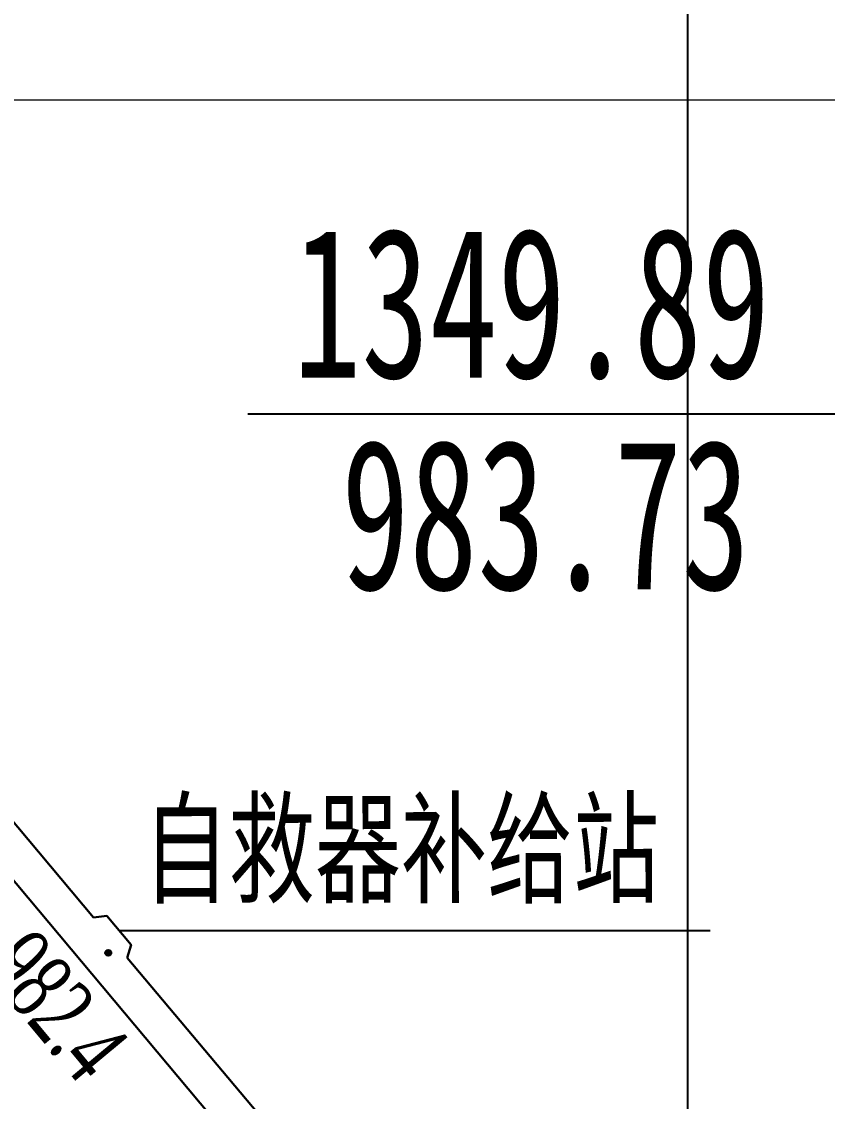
# Model space of a CAD drawing. Header units: millimetres. Extents: x 37412591 to 74834139, y 4258245 to 8527567.
# Drawn here: x 37413911.3 to 37414018.6, y 4260866.6 to 4261010.5 of the extents above; entities that cross this region are included whole.
import ezdxf

# ---------------------------------------------------------------- set-up
doc = ezdxf.new("R2010")
doc.units = ezdxf.units.MM
for name, color, linetype in [('0测量点名称', 7, 'Continuous'), ('6号煤底板等高线', 7, 'Continuous'), ('PUB_TEXT', 7, 'Continuous'), ('ZDH', 1, 'Continuous'), ('钻孔', 7, 'Continuous')]:
    doc.layers.add(name, color=color, linetype=linetype)
doc.styles.get("Standard").update_dxf_attribs({"font": 'simfang.ttf', "width": 0.6667})
doc.styles.add('标准', font='SimSun.ttf', dxfattribs={"width": 0.667})
doc.styles.add('样三', font='simfang.ttf', dxfattribs={"width": 0.7})
doc.linetypes.add('447', pattern='A,8,-1,[148,AAA.SHX,S=1,R=0,X=0,Y=0],-1', length=10)

msp = doc.modelspace()

# ---------------------------------------------------------------- hatches: boundary and pattern name
at = {"linetype": '447', "ltscale": 0.5}
h = msp.add_hatch(color=0, dxfattribs=at)
h.dxf.hatch_style = 1
h.paths.add_polyline_path([(37413922.41, 4260886.44, 1), (37413923.2, 4260886.44, 1)])

# ---------------------------------------------------------------- linework, layer by layer
at = {"color": 0, "lineweight": 30, "ltscale": 5}
for p, q in [((37413489.47, 4261397.14), (37414852.31, 4259773.95)), ((37413816.51, 4261015.4), (37413920.83, 4260891.15)), ((37413920.83, 4260891.15), (37413922.63, 4260891.35)), ((37413925.34, 4260885.79), (37414233.37, 4260518.91))]:
    msp.add_line(p, q, dxfattribs=at)
at = {"color": 0, "linetype": 'ByBlock', "lineweight": 20}
msp.add_line((37416981.26, 4261000, 4910.12), (37412646.51, 4261000, 4910.12), dxfattribs=at)
at = {"color": 0, "lineweight": 30, "ltscale": 5}
msp.add_lwpolyline([(37413925.34, 4260885.79), (37413925.84, 4260887.52), (37413922.63, 4260891.35)], dxfattribs=at)
at = {"color": 0, "linetype": '447', "ltscale": 0.5}
msp.add_circle((37413922.8, 4260886.44), 0.398, dxfattribs=at)
at = {"color": 30, "linetype": 'ByBlock', "lineweight": -3, "ltscale": 0.005}
msp.add_point((37413922.8, 4260886.44), dxfattribs=at)
msp.add_point((37413922.8, 4260886.44), dxfattribs=at)
at = {"color": 2, "linetype": 'ByBlock', "lineweight": -3, "ltscale": 0.005}
msp.add_point((37413922.8, 4260886.44), dxfattribs=at)
at = {"color": 0, "ltscale": 5}
for p in [(37413922.8, 4260886.44), (37413922.8, 4260886.44, -3)]:
    msp.add_point(p, dxfattribs=at)
at = {"color": 1}
msp.add_point((37413922.8, 4260886.44), dxfattribs=at)
at = {"layer": '6号煤底板等高线'}
msp.add_line((37413924.23, 4260889.43), (37414002.98, 4260889.43), dxfattribs=at)
at = {"layer": 'ZDH', "color": 0, "lineweight": -3}
msp.add_point((37413922.67, 4260886.74, 8.99), dxfattribs=at)
at = {"layer": '钻孔'}
msp.add_line((37414000, 4258300.88, 4910.12), (37414000, 4263462.94, 4910.12), dxfattribs=at)
at = {"layer": '钻孔', "elevation": 6205.79}
msp.add_lwpolyline([(37414031.78, 4260958.21), (37413941.41, 4260958.21)], dxfattribs=at)

# ---------------------------------------------------------------- texts
at = {"layer": '0测量点名称', "color": 0, "lineweight": 30, "ltscale": 5, "insert": (37413905.82, 4260884.23, 9), "char_height": 9, "width": 23.085, "attachment_point": 7, "rotation": 309.7605}
msp.add_mtext('{\\fTimes New Roman|b0|i0|c0|p18;982.4}', dxfattribs=at)
at = {"layer": 'PUB_TEXT', "style": '样三', "width": 0.7}
msp.add_text('自救器补给站', height=12, rotation=0.0493, dxfattribs=at).set_placement((37413927.42, 4260894.31, -7066.93))
at = {"layer": '钻孔', "color": 1, "insert": (37413947.44, 4260983.04, 6566.89), "char_height": 20, "width": 80.8922, "attachment_point": 1}
msp.add_mtext('1349.89', dxfattribs=at)
at = {"layer": '钻孔', "insert": (37413953.83, 4260954.84, 6205.79), "char_height": 20, "width": 104.8889, "attachment_point": 1, "style": '标准'}
msp.add_mtext('983.73', dxfattribs=at)

doc.saveas('drawing.dxf')
